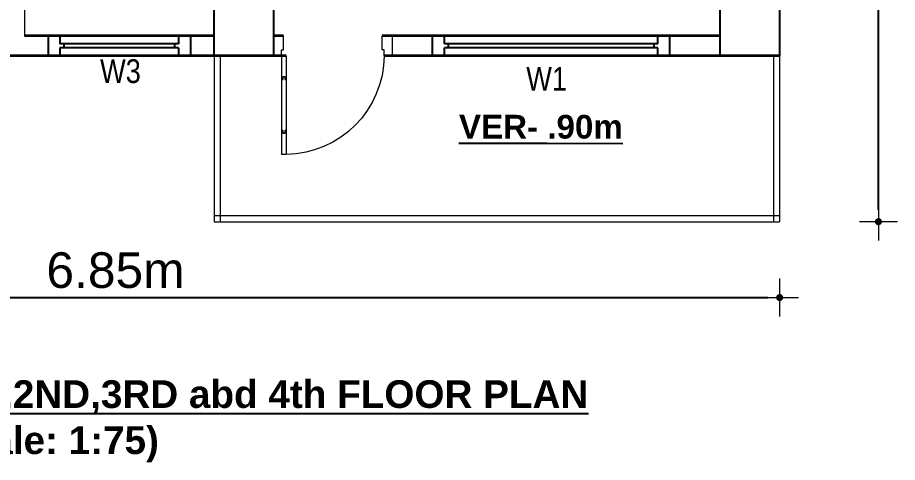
# Model space of a CAD drawing. Header units: inches. Extents: x -100787 to 3653, y -96809 to -8632.
# Drawn here: x -73558.1 to -73335.6, y -92379.8 to -92267.2 of the extents above; entities that cross this region are included whole.
import ezdxf

# ---------------------------------------------------------------- set-up
doc = ezdxf.new("R2010")
doc.units = ezdxf.units.IN
doc.header["$MEASUREMENT"] = 0
doc.header["$PDMODE"] = 99
for name, color, linetype, lineweight in [('1-FOUNDATION DIM', 31, 'Continuous', 5), ('door', 132, 'Continuous', 15), ('ELE.POWER', 10, 'Continuous', 20), ('Furniture Gr.Fl.', 6, 'Continuous', 5), ('R0D', 1, 'Continuous', 35), ('SB', 5, 'Continuous', 13)]:
    doc.layers.add(name, color=color, linetype=linetype, lineweight=lineweight)
for name, color, linetype in [('Brick wall', 3, 'Continuous'), ('RCC', 6, 'Continuous'), ('TEX', 7, 'Continuous'), ('WINDOOR', 7, 'Continuous')]:
    doc.layers.add(name, color=color, linetype=linetype)
doc.styles.add('ARIAL', font='arial.ttf')
doc.styles.get("Standard").update_dxf_attribs({"font": 'ARIALN.TTF'})
doc.dimstyles.new('3-8', dxfattribs={"dimscale": 1.5, "dimtxt": 6, "dimasz": 2, "dimexe": 0.18, "dimexo": 6, "dimgap": 0, "dimtad": 0, "dimdec": 0, "dimzin": 3, "dimdsep": 46, "dimlunit": 3, "dimtxsty": 'ARIAL', "dimblk": 'DD', "dimcen": 1, "dimse1": 1, "dimse2": 1, "dimclrd": 256, "dimclrt": 256, "dimadec": 0, "dimazin": 0, "dimtfac": 0.5, "dimtdec": 0, "dimtmove": 2, "dimatfit": 0, "dimfxl": 0.18, "dimtvp": 0.75, "dimfrac": 1, "dimtolj": 1, "dimtzin": 0, "dimarcsym": 0})

# ---------------------------------------------------------------- blocks, each defined once
blk = doc.blocks.new('A$C154754DE')
at = {"layer": 'RCC'}
for p, q in [((0, 12), (15, 12)), ((0, 0), (0, 12)), ((15, 12), (15, 0)), ((15, 0), (0, 0))]:
    blk.add_line(p, q, dxfattribs=at)
blk = doc.blocks.new('D30')
at = {"layer": 'door'}
for p, q in [((2, 5), (2, 29.97)), ((3.25, 29.97), (2, 29.97)), ((3.25, 5), (3.25, 29.97)), ((2.4, 23.97), (2.4, 24.72)), ((2.85, 24.72), (2.4, 24.72)), ((2.85, 23.97), (2.85, 24.72)), ((2.4, 23.97), (2, 23.97)), ((3.25, 23.97), (2.85, 23.97)), ((2, 11), (2.4, 11)), ((2.4, 10.25), (2.4, 11)), ((2.4, 10.25), (2.85, 10.25)), ((2.85, 10.25), (2.85, 11)), ((2.85, 11), (3.25, 11)), ((0, 0), (0, 5)), ((0, 5), (2, 5)), ((2, 5), (2, 3.5)), ((2, 5), (3.25, 5)), ((30, 5), (28, 5)), ((28, 5), (28, 3.5)), ((30, 0), (30, 5)), ((2, 3.5), (2.5, 3.5)), ((2.5, 3.5), (2.5, 0)), ((28, 3.5), (27.5, 3.5)), ((27.5, 3.5), (27.5, 0)), ((2.5, 0), (0, 0)), ((27.5, 0), (30, 0))]:
    blk.add_line(p, q, dxfattribs=at)
blk.add_arc((2.89, 4.86), 25.11, 0.3204, 89.1727, dxfattribs=at)
blk = doc.blocks.new('W-1')
at = {"layer": 'WINDOOR'}
for p, q in [((-60, 0), (-60, -5)), ((-60, 0), (-57, 0)), ((-60, 0), (0, 0)), ((-57, 0), (-57, -2)), ((-3, 0), (-3, -2)), ((0, 0), (0, -5)), ((-57, -2), (-3, -2)), ((-56, -2), (-56, -3)), ((-4, -2), (-4, -3)), ((-57, -3), (-57, -5)), ((-57, -3), (-3, -3)), ((-3, -3), (-3, -5)), ((-57, -5), (-60, -5)), ((-60, -5), (0, -5)), ((0, -5), (-3, -5))]:
    blk.add_line(p, q, dxfattribs=at)
blk = doc.blocks.new('W-3FT')
at = {"layer": 'WINDOOR'}
for p, q in [((-36, 0), (-36, -5)), ((-36, 0), (-33, 0)), ((-36, 0), (0, 0)), ((-33, 0), (-33, -2)), ((-3, 0), (-3, -2)), ((0, 0), (0, -5)), ((-33, -2), (-3, -2)), ((-32, -2), (-32, -3)), ((-4, -2), (-4, -3)), ((-33, -3), (-33, -5)), ((-33, -3), (-3, -3)), ((-3, -3), (-3, -5)), ((-33, -5), (-36, -5)), ((-36, -5), (0, -5)), ((0, -5), (-3, -5))]:
    blk.add_line(p, q, dxfattribs=at)
blk = doc.blocks.new('DD')
for p, q in [((0, 1.6), (0, -1.6)), ((-1.6, 0), (1.6, 0))]:
    blk.add_line(p, q)
at = {"const_width": 0.3}
blk.add_lwpolyline([(-0.15, 0, 1), (0.15, 0, 1)], format="xyb", close=True, dxfattribs=at)
blk = doc.blocks.new('*D614')
at = {"layer": 'Defpoints', "color": 0}
for p in [(-73701.38, -92306.88), (-73365.38, -92306.88), (-73365.38, -92338.08)]:
    blk.add_point(p, dxfattribs=at)
at = {"layer": 'Furniture Gr.Fl.', "lineweight": -2}
blk.add_line((-73698.38, -92338.08), (-73368.38, -92338.08), dxfattribs=at)
at = {"layer": 'Furniture Gr.Fl.', "lineweight": -2, "xscale": 3, "yscale": 3, "zscale": 3, "rotation": 180}
blk.add_blockref('DD', (-73701.38, -92338.08), dxfattribs=at)
at = {"layer": 'Furniture Gr.Fl.', "lineweight": -2, "xscale": 3, "yscale": 3, "zscale": 3}
blk.add_blockref('DD', (-73365.38, -92338.08), dxfattribs=at)
at = {"layer": 'Furniture Gr.Fl.', "insert": (-73533.38, -92331.19), "char_height": 9, "attachment_point": 5, "style": 'ARIAL'}
blk.add_mtext('\\A1;6.85m', dxfattribs=at)
blk = doc.blocks.new('*D615')
at = {"layer": 'Defpoints', "color": 0}
for p in [(-73366.94, -91560.88), (-73340.38, -91560.88), (-73366.94, -92318.88)]:
    blk.add_point(p, dxfattribs=at)
at = {"layer": 'Furniture Gr.Fl.', "lineweight": -2}
blk.add_line((-73340.38, -92315.88), (-73340.38, -91563.88), dxfattribs=at)
at = {"layer": 'Furniture Gr.Fl.', "lineweight": -2, "xscale": 3, "yscale": 3, "zscale": 3}
for p, rotation in [((-73340.38, -91560.88), 90), ((-73340.38, -92318.88), 270)]:
    blk.add_blockref('DD', p, dxfattribs=dict(at, rotation=rotation))
at = {"layer": 'Furniture Gr.Fl.', "insert": (-73347.28, -91939.88), "char_height": 9, "attachment_point": 5, "rotation": 90, "style": 'ARIAL'}
blk.add_mtext('\\A1;16.69m', dxfattribs=at)

msp = doc.modelspace()

# ---------------------------------------------------------------- linework, layer by layer
at = {"layer": 'ELE.POWER'}
for p, q in [((-73556.42, -92179.88), (-73556.42, -92271.88)), ((-73508.42, -92207.88), (-73508.42, -92276.96))]:
    msp.add_line(p, q, dxfattribs=at)
at = {"layer": 'R0D'}
for p, q in [((-73508.42, -92271.88), (-73556.42, -92271.88)), ((-73508.42, -92271.88), (-73508.42, -92271.88)), ((-73490.92, -92271.88), (-73493.42, -92271.88)), ((-73380.38, -92271.88), (-73465.92, -92271.88)), ((-73508.42, -92276.88), (-73564.67, -92276.88)), ((-73490.17, -92276.88), (-73556.42, -92276.88)), ((-73365.38, -92276.88), (-73465.42, -92276.88))]:
    msp.add_line(p, q, dxfattribs=at)
at = {"layer": 'SB'}
for p, q in [((-73508.42, -92276.88), (-73508.42, -92318.88)), ((-73506.86, -92276.88), (-73506.86, -92318.88)), ((-73366.94, -92276.88), (-73366.94, -92318.88)), ((-73365.38, -92276.88), (-73365.38, -92318.88)), ((-73508.42, -92317.32), (-73365.38, -92317.32)), ((-73508.42, -92318.88), (-73365.38, -92318.88))]:
    msp.add_line(p, q, dxfattribs=at)

# ---------------------------------------------------------------- block references
at = {"layer": '1-FOUNDATION DIM', "xscale": -1, "rotation": 180}
msp.add_blockref('D30', (-73493.42, -92271.88), dxfattribs=at)
at = {"layer": 'Brick wall', "xscale": -1}
msp.add_blockref('W-3FT', (-73550.42, -92271.88), dxfattribs=at)
at = {"layer": 'RCC'}
for p in [(-73508.42, -92276.88), (-73380.38, -92276.88)]:
    msp.add_blockref('A$C154754DE', p, dxfattribs=at)
at = {"layer": 'WINDOOR', "ltscale": 10, "rotation": 180}
msp.add_blockref('W-1', (-73453.15, -92276.88), dxfattribs=at)

# ---------------------------------------------------------------- texts
at = {"layer": 'TEX', "linetype": 'ByBlock', "char_height": 6, "width": 18.7715, "attachment_point": 9}
for s, insert in [('W3', (-73526.97, -92283.88)), ('{\\fArial Narrow|b0|i0|c0|p34;W1}', (-73419.16, -92285.73))]:
    msp.add_mtext(s, dxfattribs=dict(at, insert=insert))
at = {"layer": 'TEX', "insert": (-73425.77, -92294.89), "char_height": 6, "width": 86.6093, "attachment_point": 5, "rotation": 359.975}
msp.add_mtext('{\\fArial|b1|i0|c0|p34;\\LVER- .90m}', dxfattribs=at)
at = {"layer": 'TEX', "insert": (-73580, -92359), "char_height": 7, "width": 256.473, "attachment_point": 1}
msp.add_mtext('{\\fArial Rounded MT Bold|b0|i0|c0|p34;\\L1ST,2ND,3RD abd 4th FLOOR PLAN\\P\\l(Scale: 1:75)}', dxfattribs=at)

# ---------------------------------------------------------------- dimensions: what is measured, and where the dimension line sits
at = {"layer": 'Furniture Gr.Fl.'}
dim = msp.add_linear_dim(base=(-73340.38, -91560.88), p1=(-73366.94, -92318.88), p2=(-73366.94, -91560.88), angle=90, text='16.69m', dimstyle='3-8', dxfattribs=at)
dim.commit()
dim.dimension.update_dxf_attribs({"geometry": '*D615', "text_midpoint": (-73347.28, -91939.88)})
dim = msp.add_linear_dim(base=(-73365.38, -92338.08), p1=(-73701.38, -92306.88), p2=(-73365.38, -92306.88), text='6.85m', dimstyle='3-8', dxfattribs=at)
dim.commit()
dim.dimension.update_dxf_attribs({"geometry": '*D614', "text_midpoint": (-73533.38, -92331.19)})

doc.saveas('drawing.dxf')
